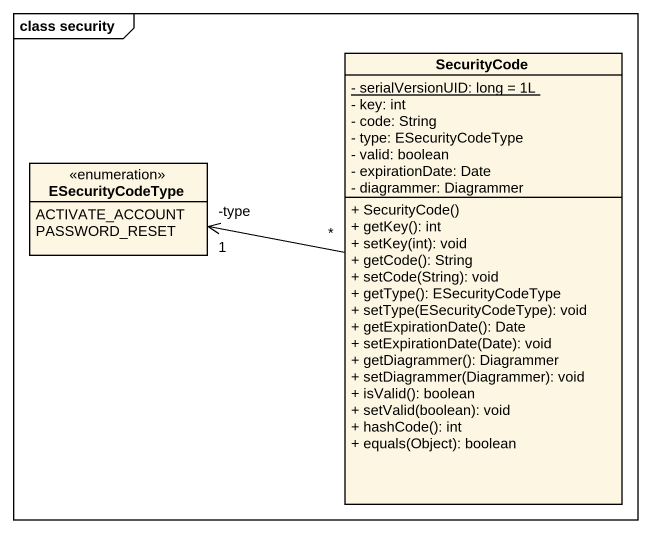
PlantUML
@startuml
mainframe class security
hide circle
hide empty members
skinparam classAttributeIconSize 0
class SecurityCode {
  {static} - serialVersionUID: long = 1L
  - key: int
  - code: String
  - type: ESecurityCodeType
  - valid: boolean
  - expirationDate: Date
  - diagrammer: Diagrammer
  + SecurityCode()
  + getKey(): int
  + setKey(int): void
  + getCode(): String
  + setCode(String): void
  + getType(): ESecurityCodeType
  + setType(ESecurityCodeType): void
  + getExpirationDate(): Date
  + setExpirationDate(Date): void
  + getDiagrammer(): Diagrammer
  + setDiagrammer(Diagrammer): void
  + isValid(): boolean
  + setValid(boolean): void
  + hashCode(): int
  + equals(Object): boolean
}
enum ESecurityCodeType {
  ACTIVATE_ACCOUNT
  PASSWORD_RESET
}
SecurityCode "*" -left-> "-type\n1" ESecurityCodeType
@enduml
